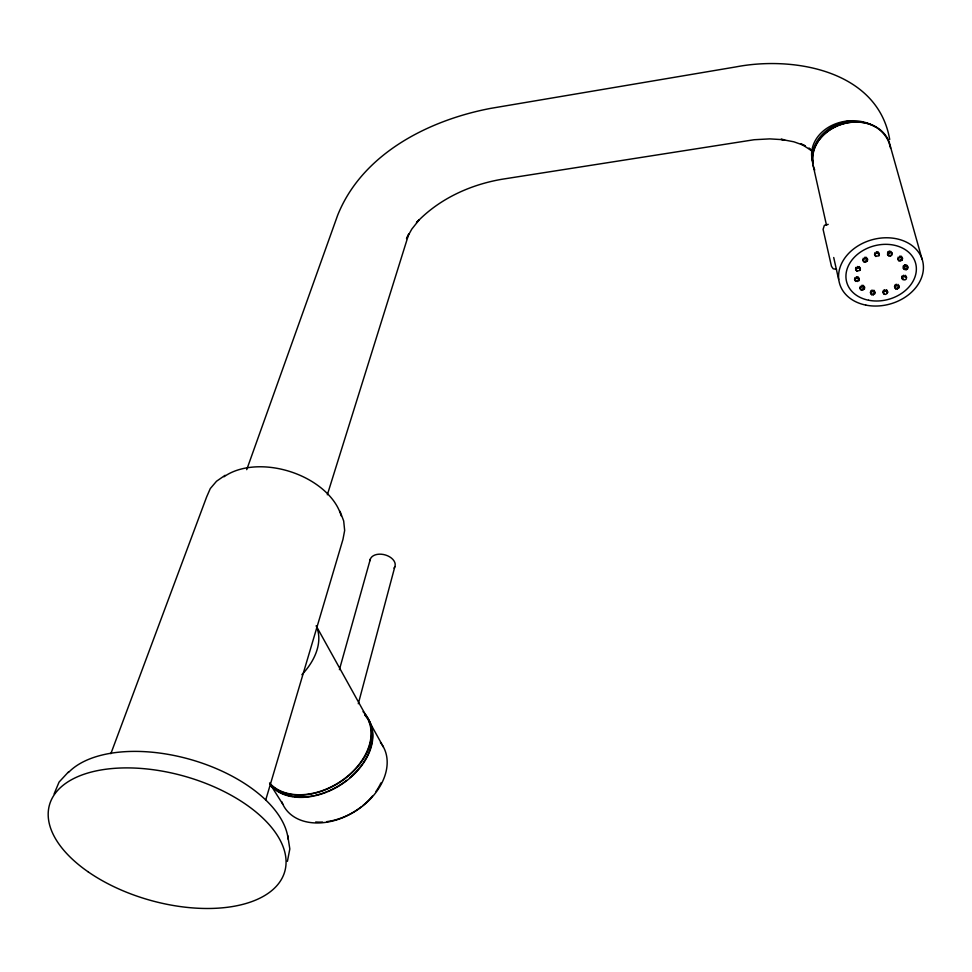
<?xml version="1.0" encoding="UTF-8"?>
<svg xmlns="http://www.w3.org/2000/svg" width="972" height="972" viewBox="0 0 972 972"><rect width="100%" height="100%" fill="white"/><g stroke="black" fill="none" stroke-linecap="round" stroke-linejoin="round"><path stroke-width="1.46" d="M287.42 861.338L289.826 848.933L287.7 835.483M855.87 270.058L855.943 267.385L855.567 268.794L856.818 271.152L860.013 270.374L860.39 268.965L859.139 266.595L860.39 268.965M859.029 277.956L858.956 280.616L855.773 281.394L854.825 280.313L854.898 277.64M867.413 258.528L867.34 261.213L864.132 261.99L863.172 260.897L863.245 258.212M358.303 703.74L394.851 566.676M864.436 286.558L864.363 289.219L861.192 289.984L860.244 288.915L860.317 286.254M879.065 252.963L878.992 255.66L875.772 256.438L874.824 255.344L874.897 252.647M870.645 293.617L870.718 290.956L872.176 290.069L872.492 291.345L875.128 292.536L873.281 294.808L871.58 294.674L870.341 292.341M892.211 253.814L890.935 251.444L889.21 251.311L887.715 252.234L887.643 254.931L890.316 256.158L891.81 255.247L891.871 252.55M887.643 254.931L887.715 252.234M883.256 293.204L883.317 290.543L884.787 289.656L885.115 290.932L887.74 292.122L885.881 294.395L884.18 294.273L882.941 291.928M339.41 669.659L370.356 559.07M902.344 257.398L902.283 260.083L899.064 260.873L898.128 259.767L898.189 257.082M894.775 287.797L894.848 285.136L896.318 284.237L896.646 285.513L899.282 286.716L897.399 288.988L895.698 288.866L894.447 286.521M907.97 267.422L906.694 265.064L904.981 264.931L903.486 265.842L903.425 268.527L906.062 269.742L907.556 268.831L907.617 266.158M903.425 268.527L903.486 265.842M902.174 278.782L902.235 276.109L902.174 278.782L904.798 279.985L906.293 279.086L906.354 276.413M265.769 799.835L342.958 539.424L344.659 530.481L343.687 520.98L340.042 511.284M327.333 494.784L408.787 233.973L406.515 238.638L411.764 229.161L419.163 219.842L416.49 222.624C438.967 198.968 470.132 184.668 502.05 179.249L754.175 139.725L769.763 138.887L784.586 139.774L781.026 139.348L793.857 141.803L805.168 145.824L800.624 143.625L812.337 151.158M246.718 469.658L337.636 215.298C362.228 153.722 428.64 120.188 490.593 108.39L735.792 66.934C793.492 55.732 877.838 70.434 889.708 139.506M110.857 753.701L206.623 496.971L210.292 488.564L216.525 481.237L225.103 475.296M54.104 793.93L59.085 782.059L68.587 771.804M863.561 259.475L865.044 258.564L867.717 259.791M875.213 253.911L876.708 252.987L879.381 254.227M856.235 268.649L859.442 267.871M888.043 253.498L891.263 252.708M855.19 278.915L856.672 278.016L859.321 279.219M898.529 258.345L900.023 257.434L902.684 258.661M860.621 287.53L862.091 286.631L864.74 287.834M903.826 267.106L907.034 266.328M871.021 292.232L872.492 291.345M902.575 277.385L904.057 276.473L906.694 277.688M883.645 291.819L885.115 290.932M895.176 286.4L896.646 285.513M828.205 224.362L824.365 225.322L823.09 229.343L831.473 266.328L833.186 268.782L836.503 269.341M812.179 150.976L808.911 148.096L811.924 151.353M270.423 784.586L282.816 804.233M316.131 625.774L367.489 718.308M383.418 747.018L368.777 720.629A58.794 40.994 -32 0 1 371.304 726.886M890.182 145.739L922.063 259.196M907.216 267.567L907.556 268.831M904.981 264.931L905.321 266.207M905.722 268.466L906.062 269.742M901.749 257.568L901.409 256.304L899.683 256.171L900.023 257.434M901.943 258.819L902.283 260.083M904.021 268.345L904.361 269.609M905.43 275.331L905.77 276.607M900.449 259.731L900.777 260.994M903.717 275.21L904.057 276.473M898.723 259.597L899.064 260.873M897.788 258.503L898.128 259.767M902.757 278.587L903.097 279.863M898.942 285.44L899.282 286.716M898.019 284.371L898.347 285.634M889.21 251.311L889.538 252.574M898.553 286.825L898.881 288.101M889.988 254.895L890.316 256.158M897.071 287.712L897.399 288.988M888.262 254.761L888.59 256.025M895.37 287.591L895.698 288.866M878.433 253.121L878.117 251.857L876.392 251.724L876.708 252.987M878.676 254.385L878.992 255.66M887.74 292.122L886.488 289.778L886.816 291.053M887.035 292.232L887.351 293.508M875.456 255.174L875.772 256.438M874.508 254.081L874.824 255.344M883.864 292.997L884.18 294.273M875.128 292.536L873.877 290.191L874.193 291.466M866.769 258.698L866.453 257.422L864.74 257.301L865.044 258.564M867.024 259.949L867.34 261.213M874.436 292.645L874.739 293.921M865.542 260.861L865.858 262.124M872.965 293.532L873.281 294.808M863.816 260.727L864.132 261.99M871.264 293.398L871.58 294.674M862.869 259.633L863.172 260.897M859.71 269.098L860.013 270.374M863.792 286.764L863.488 285.489L861.787 285.355L862.091 286.631M864.059 287.943L864.363 289.219M857.413 266.474L857.717 267.737M862.589 288.83L862.893 290.106M856.514 269.876L856.818 271.152M858.373 278.138L858.082 276.874L856.368 276.741L856.672 278.016M858.653 279.353L858.956 280.616M860.888 288.708L861.192 289.984M859.953 287.639L860.244 288.915M857.183 280.24L857.486 281.516M855.469 280.118L855.773 281.394M854.534 279.037L854.825 280.313M813.09 165.264L826.516 225.297M833.721 257.507L838.629 279.474M812.957 162.482A39.402 32.088 -17.5 0 1 818.473 141.037M819.311 139.883A39.402 32.088 -17.5 0 1 836.977 126.105M838.168 125.595A39.402 32.088 -17.5 0 1 876.197 127.296M813.078 163.43A39.354 32.076 -17.5 0 1 851.654 120.735M363.054 711.65A59.304 41.274 -32 0 1 345.838 778.013A59.304 41.274 -32 0 1 270.119 784.222M270.617 785.485A59.219 41.286 -32 0 0 345.655 781.488A59.219 41.286 -32 0 0 365.265 714.955A58.867 40.982 -32 0 1 342.557 780.066A58.867 40.982 -32 0 1 269.536 782.946M814.743 170.064A39.803 32.416 -17.5 0 1 842.979 123.809A39.803 32.416 -17.5 0 1 890.571 148.266M370.016 560.674A12.843 8.323 14.6 0 1 385.58 555.036A12.843 8.323 14.6 0 1 394.025 568.122M223.985 476.79A67.846 44.105 17.4 0 1 291.321 471.979A67.846 44.105 17.4 0 1 341.136 515.828M68.441 772.521A118.292 63.071 15.9 0 1 194.242 760.59A118.292 63.071 15.9 0 1 288.125 839.152M316.556 626.843A61.892 40.581 -30.8 0 1 301.891 674.702M371.912 729.559A58.794 40.994 -32 0 1 363.285 762.777M362.41 764.053A58.794 40.994 -32 0 1 350.029 777.588M346.64 780.358A58.794 40.994 -32 0 1 327.625 791.415M326.276 791.949A58.794 40.994 -32 0 1 315.39 795.351M314.029 795.643A58.794 40.994 -32 0 1 294.407 796.651M293.022 796.457A58.794 40.994 -32 0 1 277.239 790.661M273.885 788.122A58.794 40.994 -32 0 1 270.957 785.218M364.925 715.198A58.794 40.994 -32 0 1 366.614 717.263M380.915 782.934A54.529 38.673 -32.4 0 1 375.994 791.463M372.422 796.129A54.529 38.673 -32.4 0 1 362.507 805.849M361.45 806.687A54.529 38.673 -32.4 0 1 332.546 820.611M331.112 820.915A54.529 38.673 -32.4 0 1 326.799 821.644M322.546 822.045A54.529 38.673 -32.4 0 1 315.693 821.996M380.441 742.584A57.956 41.055 -32.4 0 1 353.735 812.203A57.956 41.055 -32.4 0 1 281.771 801.73M813.054 162.944A39.56 32.343 -5.2 0 1 838.046 122.958A39.56 32.343 -5.2 0 1 887.46 139.324M888.043 140.49A39.56 32.343 -5.2 0 1 890.085 146.602M865.797 305.099A43.035 33.364 -15.4 0 0 922.914 262.221A43.035 33.364 -15.4 0 0 854.327 248.395A43.035 33.364 -15.4 0 0 865.797 305.099M868.591 300.239A35.733 27.702 -15.4 0 0 915.928 264.566A35.733 27.702 -15.4 0 0 858.92 253.206A35.733 27.702 -15.4 0 0 868.591 300.239M88.294 871.945A122.265 64.346 15.8 0 0 283.69 874.691A122.265 64.346 15.8 0 0 129.422 767.916A122.265 64.346 15.8 0 0 88.294 871.945"/></g></svg>
